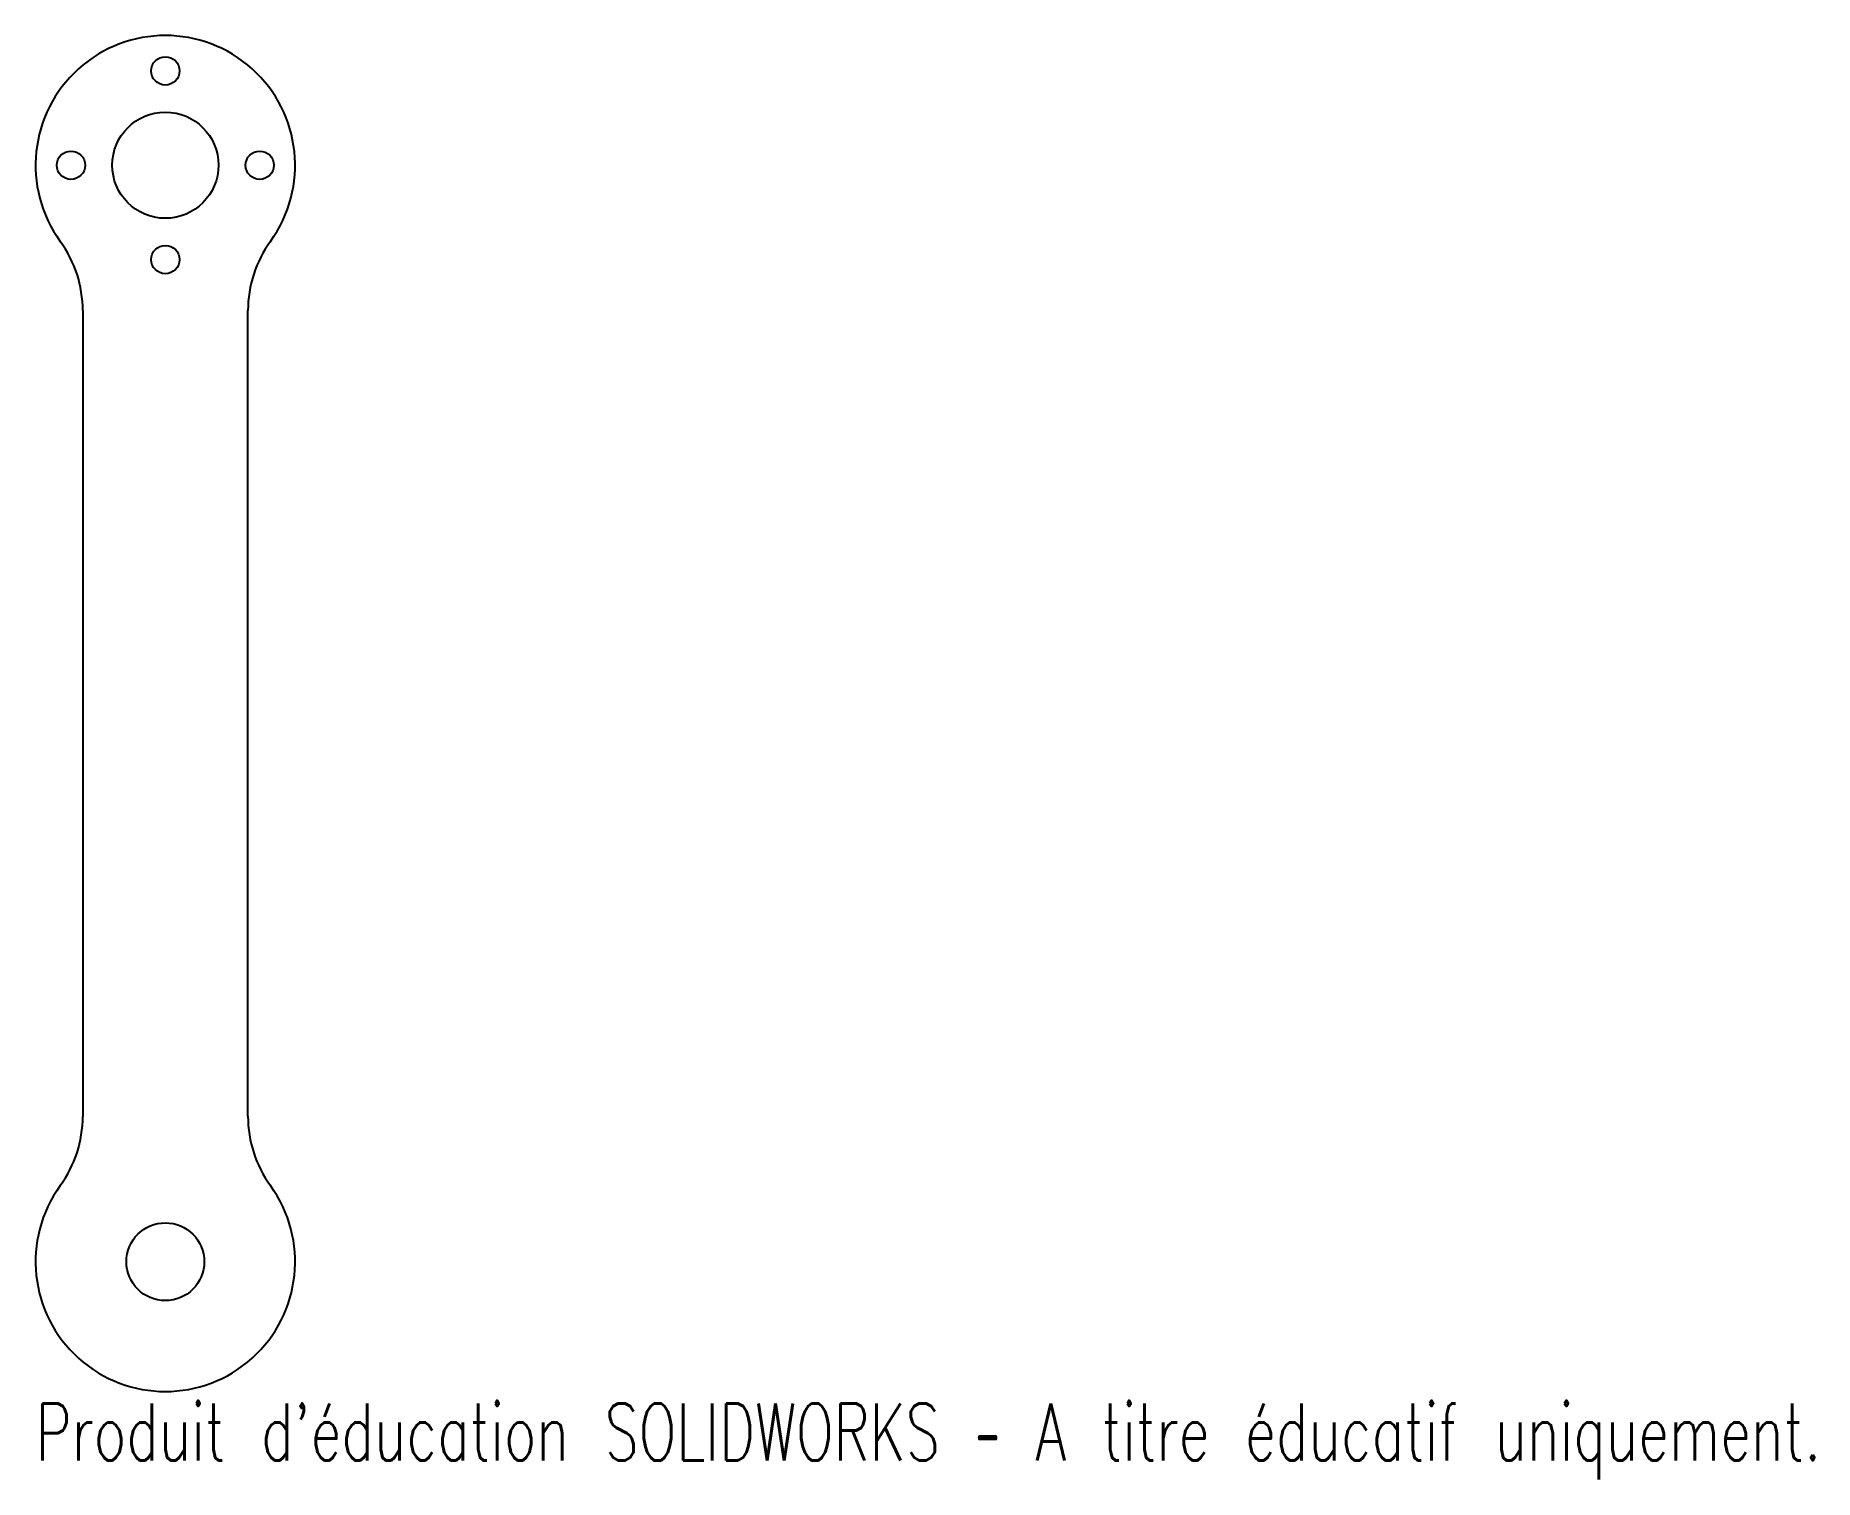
# Model space of a CAD drawing. Header units: millimetres. Extents: x -11 to 140, y -65 to 57.
import ezdxf

# ---------------------------------------------------------------- set-up
doc = ezdxf.new("R2010")
doc.units = ezdxf.units.MM
doc.styles.add('SLDTEXTSTYLE0', font='TXT', dxfattribs={"width": 0.7, "bigfont": 'bigfont'})

msp = doc.modelspace()

# ---------------------------------------------------------------- linework, layer by layer
at = {"color": 7, "linetype": 'Continuous', "lineweight": 25}
for p, q in [((-7, 34.16), (-7, -34.16)), ((7, -34.16), (7, 34.16))]:
    msp.add_line(p, q, dxfattribs=at)
for centre, radius in [((0, 54.49), 1.2), ((0, 46.49), 4.5), ((-8, 46.49), 1.2), ((8, 46.49), 1.2), ((0, 38.49), 1.2), ((0, -46.49), 3.3)]:
    msp.add_circle(centre, radius, dxfattribs=at)
for centre, radius, start, end in [((0, 46.49), 11, 324.0494, 215.9506), ((-17, 34.16), 10, 0, 35.9506), ((17, 34.16), 10, 144.0494, 180), ((-17, -34.16), 10, 324.0494, 0), ((17, -34.16), 10, 180, 215.9506), ((0, -46.49), 11, 144.0494, 35.9506)]:
    msp.add_arc(centre, radius, start, end, dxfattribs=at)

# ---------------------------------------------------------------- texts
at = {"color": 7, "linetype": 'Continuous', "insert": (-11, -58.5), "char_height": 4.8336, "attachment_point": 1, "style": 'SLDTEXTSTYLE0'}
msp.add_mtext("Produit d'éducation SOLIDWORKS – A titre éducatif uniquement.", dxfattribs=at)

doc.saveas('drawing.dxf')
